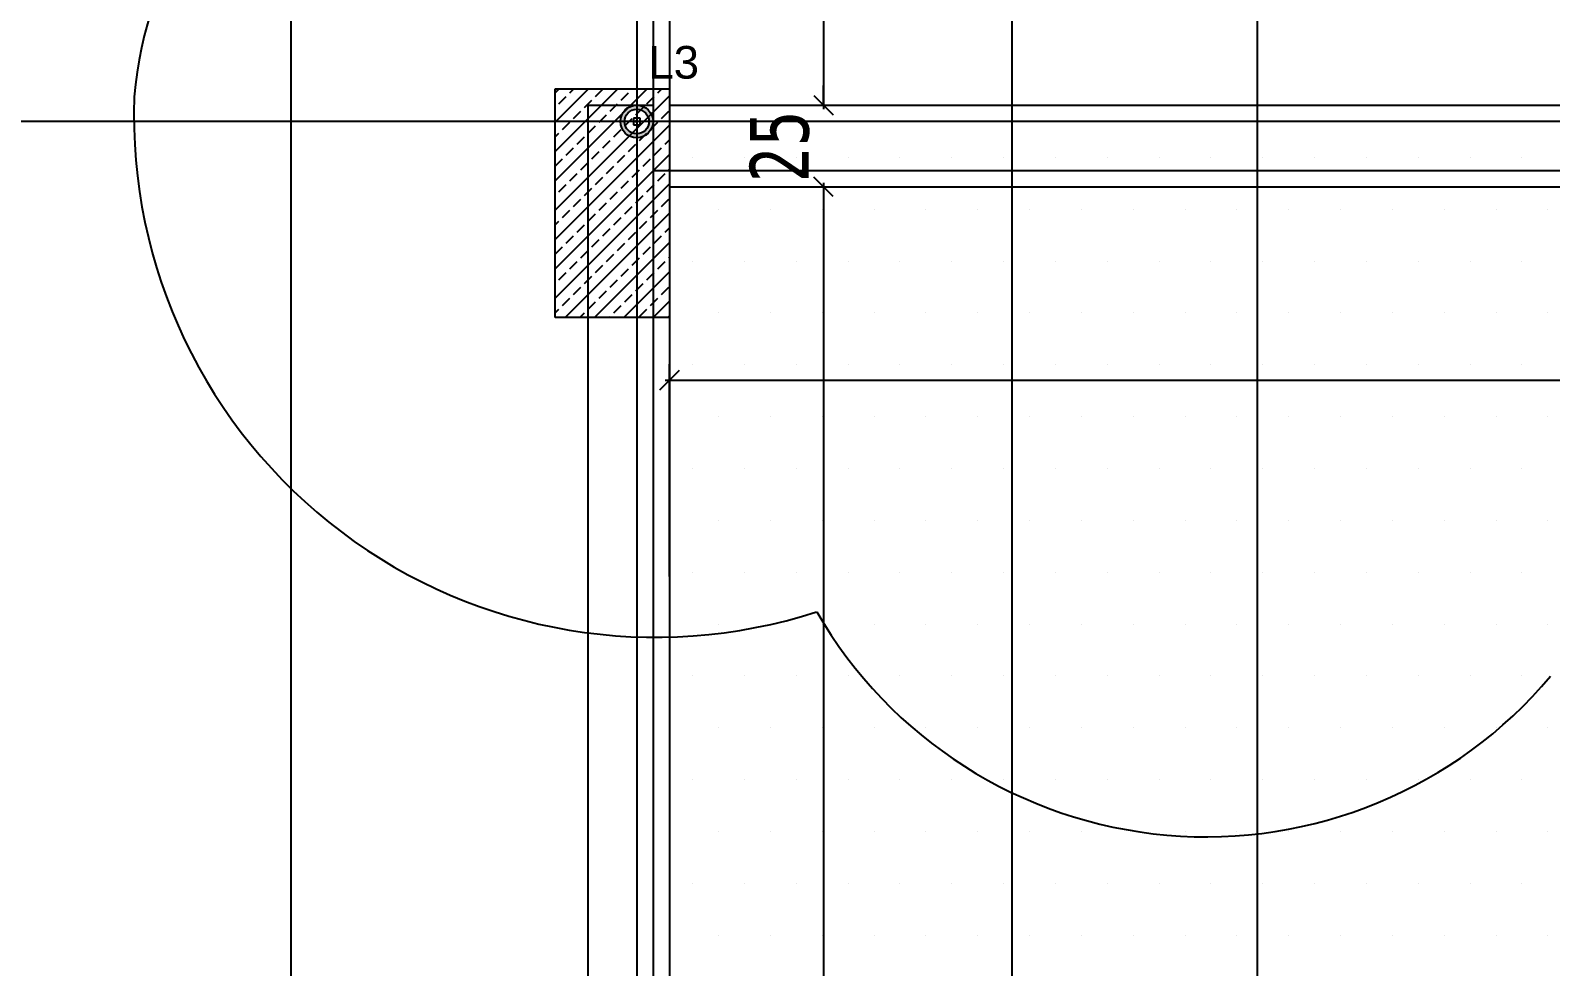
# Model space of a CAD drawing. Header units: millimetres. Extents: x 43168.9 to 43194.6, y -25545.1 to -25543.4.
# Drawn here: x 43176.4117 to 43176.5049, y -25543.9616 to -25543.9043 of the extents above; entities that cross this region are included whole.
import ezdxf

# ---------------------------------------------------------------- set-up
doc = ezdxf.new("R2010")
doc.units = ezdxf.units.MM
doc.header["$LTSCALE"] = 200
doc.linetypes.add('DASHDOT', pattern=[1, 0.5, -0.25, 0, -0.25])
doc.linetypes.add('DASHDOT2', pattern=[0.5, 0.25, -0.125, 0, -0.125])
for name, color, linetype in [('aks_sgh', 5, 'DASHDOT2'), ('cam_sgh', 1, 'Continuous'), ('gor-4_sgh', 17, 'Continuous'), ('kesitcizgisi_sgh', 22, 'Continuous'), ('kolon-b.a_sgh', 6, 'Continuous'), ('olcudis_sgh', 185, 'Continuous'), ('olcuic_sgh', 183, 'Continuous'), ('tarama-betonarme_sgh', 223, 'Continuous'), ('tarama-zemin_sgh', 197, 'Continuous')]:
    doc.layers.add(name, color=color, linetype=linetype)
doc.styles.add('1-200', font='arial.ttf', dxfattribs={"height": 60})
doc.styles.add('dim', font='VERDANA.TTF', dxfattribs={"width": 0.7})

msp = doc.modelspace()

# ---------------------------------------------------------------- hatches: boundary and pattern name
h = msp.add_hatch(color=256)
edge = h.paths.add_edge_path()
edge.add_arc((43176.448879, -25543.90991), 0.001, 0, 360)
edge = h.paths.add_edge_path(flags=16)
edge.add_arc((43176.448879, -25543.90991), 0.00075, 0, 360)

# ---------------------------------------------------------------- linework, layer by layer
for p, q in [((43176.418098, -25543.908393), (43176.418098, -25543.908393)), ((43176.4599, -25543.939924), (43176.4599, -25543.939924))]:
    msp.add_line(p, q)
at = {"color": 0, "linetype": 'ByBlock', "lineweight": -2}
for p, q in [((43176.45972, -25543.90831), (43176.46092, -25543.90951)), ((43176.45972, -25543.90831), (43176.46092, -25543.90951)), ((43176.449079, -25543.90971), (43176.448679, -25543.90971)), ((43176.448679, -25543.90971), (43176.448679, -25543.91011)), ((43176.44895, -25543.909839), (43176.448808, -25543.909981)), ((43176.44895, -25543.909981), (43176.448808, -25543.909839)), ((43176.449079, -25543.91011), (43176.449079, -25543.90971)), ((43176.448679, -25543.91011), (43176.449079, -25543.91011)), ((43176.46092, -25543.91451), (43176.45972, -25543.91331)), ((43176.46092, -25543.91451), (43176.45972, -25543.91331)), ((43176.451479, -25543.925157), (43176.450279, -25543.926357))]:
    msp.add_line(p, q, dxfattribs=at)
at = {"color": 0, "linetype": 'Continuous', "lineweight": -2}
for radius in [0.001, 0.00075]:
    msp.add_circle((43176.448879, -25543.90991), radius, dxfattribs=at)
for centre, radius, start, end in [((43176.443019, -25543.910572), 0.025016, 65.00476, 175.00476), ((43176.450038, -25543.909524), 0.03196, 177.97264, 287.97264), ((43176.483758, -25543.926156), 0.027546, 209.98966, 319.98966)]:
    msp.add_arc(centre, radius, start, end)
at = {"layer": 'aks_sgh'}
for p, q in [((43176.448879, -25543.740919), (43176.448879, -25544.609919)), ((43176.486879, -25543.740919), (43176.486879, -25544.609919)), ((43176.98688, -25543.90991), (43176.184878, -25543.90991))]:
    msp.add_line(p, q, dxfattribs=at)
at = {"layer": 'cam_sgh'}
for p, q in [((43176.450879, -25543.90191), (43176.450879, -25543.91291)), ((43176.449879, -25543.90291), (43176.449879, -25543.91291)), ((43176.449879, -25543.91291), (43176.449879, -25543.965919)), ((43176.449879, -25543.91291), (43176.585879, -25543.91291)), ((43176.450879, -25543.91391), (43176.450879, -25544.045919)), ((43176.450879, -25543.91391), (43176.585879, -25543.91391))]:
    msp.add_line(p, q, dxfattribs=at)
at = {"layer": 'gor-4_sgh'}
for p, q in [((43176.445879, -25543.90891), (43176.445879, -25543.965919)), ((43176.445879, -25543.90891), (43176.449879, -25543.90891)), ((43176.450879, -25543.90891), (43176.585879, -25543.90891))]:
    msp.add_line(p, q, dxfattribs=at)
at = {"layer": 'kesitcizgisi_sgh', "linetype": 'DASHDOT'}
msp.add_line((43176.471879, -25544.613788), (43176.471879, -25543.808164), dxfattribs=at)
at = {"layer": 'kolon-b.a_sgh'}
for p, q in [((43176.443879, -25543.90791), (43176.450879, -25543.90791)), ((43176.443879, -25543.92191), (43176.443879, -25543.90791)), ((43176.450879, -25543.90791), (43176.450879, -25543.92191)), ((43176.450879, -25543.92191), (43176.443879, -25543.92191))]:
    msp.add_line(p, q, dxfattribs=at)
at = {"layer": 'olcudis_sgh'}
for p, q in [((43176.450879, -25543.937757), (43176.450879, -25543.924757)), ((43176.721129, -25543.925757), (43176.450629, -25543.925757))]:
    msp.add_line(p, q, dxfattribs=at)
at = {"layer": 'olcuic_sgh'}
for p, q in [((43176.46032, -25543.812669), (43176.46032, -25543.90916)), ((43176.427685, -25543.870669), (43176.427685, -25544.546169)), ((43176.46032, -25543.90891), (43176.46032, -25543.90771)), ((43176.452879, -25543.90891), (43176.46132, -25543.90891)), ((43176.452879, -25543.90891), (43176.46132, -25543.90891)), ((43176.452879, -25543.91391), (43176.46132, -25543.91391)), ((43176.452879, -25543.91391), (43176.46132, -25543.91391)), ((43176.46032, -25543.91366), (43176.46032, -25544.046169)), ((43176.46032, -25543.91391), (43176.46032, -25543.91511))]:
    msp.add_line(p, q, dxfattribs=at)
at = {"layer": 'tarama-betonarme_sgh'}
for p, q in [((43176.443879, -25543.908152), (43176.444121, -25543.90791)), ((43176.443879, -25543.909948), (43176.445917, -25543.90791)), ((43176.443879, -25543.911744), (43176.447713, -25543.90791)), ((43176.443879, -25543.91354), (43176.449509, -25543.90791)), ((43176.444782, -25543.908147), (43176.445019, -25543.90791)), ((43176.446353, -25543.908371), (43176.446802, -25543.907922)), ((43176.448598, -25543.907922), (43176.448611, -25543.90791)), ((43176.45017, -25543.908147), (43176.450407, -25543.90791)), ((43176.443879, -25543.915336), (43176.450879, -25543.908336)), ((43176.444108, -25543.90882), (43176.444557, -25543.908371)), ((43176.44568, -25543.909045), (43176.446129, -25543.908596)), ((43176.447251, -25543.909269), (43176.4477, -25543.90882)), ((43176.447925, -25543.908596), (43176.448374, -25543.908147)), ((43176.449496, -25543.90882), (43176.449945, -25543.908371)), ((43176.443879, -25543.90905), (43176.443884, -25543.909045)), ((43176.445006, -25543.909718), (43176.445455, -25543.909269)), ((43176.446578, -25543.909943), (43176.447027, -25543.909494)), ((43176.448149, -25543.910167), (43176.448598, -25543.909718)), ((43176.448823, -25543.909494), (43176.449272, -25543.909045)), ((43176.450394, -25543.909718), (43176.450843, -25543.909269)), ((43176.443879, -25543.917132), (43176.450879, -25543.910132)), ((43176.443879, -25543.910846), (43176.444108, -25543.910616)), ((43176.444333, -25543.910392), (43176.444782, -25543.909943)), ((43176.445231, -25543.91129), (43176.44568, -25543.910841)), ((43176.445904, -25543.910616), (43176.446353, -25543.910167)), ((43176.447476, -25543.910841), (43176.447925, -25543.910392)), ((43176.449047, -25543.911065), (43176.449496, -25543.910616)), ((43176.449721, -25543.910392), (43176.45017, -25543.909943)), ((43176.444557, -25543.911964), (43176.445006, -25543.911515)), ((43176.446129, -25543.912188), (43176.446578, -25543.911739)), ((43176.446802, -25543.911515), (43176.447251, -25543.911065)), ((43176.448374, -25543.911739), (43176.448823, -25543.91129)), ((43176.449945, -25543.911964), (43176.450394, -25543.911515)), ((43176.450619, -25543.91129), (43176.450879, -25543.91103)), ((43176.443879, -25543.918928), (43176.450879, -25543.911928)), ((43176.443884, -25543.912637), (43176.444333, -25543.912188)), ((43176.445455, -25543.912862), (43176.445904, -25543.912413)), ((43176.447027, -25543.913086), (43176.447476, -25543.912637)), ((43176.4477, -25543.912413), (43176.448149, -25543.911964)), ((43176.449272, -25543.912637), (43176.449721, -25543.912188)), ((43176.444782, -25543.913535), (43176.445231, -25543.913086)), ((43176.446353, -25543.91376), (43176.446802, -25543.913311)), ((43176.447925, -25543.913984), (43176.448374, -25543.913535)), ((43176.448598, -25543.913311), (43176.449047, -25543.912862)), ((43176.45017, -25543.913535), (43176.450619, -25543.913086)), ((43176.450843, -25543.912862), (43176.450879, -25543.912826)), ((43176.443879, -25543.920724), (43176.450879, -25543.913724)), ((43176.443879, -25543.914438), (43176.443884, -25543.914433)), ((43176.444108, -25543.914209), (43176.444557, -25543.91376)), ((43176.44568, -25543.914433), (43176.446129, -25543.913984)), ((43176.447251, -25543.914658), (43176.4477, -25543.914209)), ((43176.448823, -25543.914882), (43176.449272, -25543.914433)), ((43176.449496, -25543.914209), (43176.449945, -25543.91376)), ((43176.444333, -25543.91578), (43176.444782, -25543.915331)), ((43176.445006, -25543.915107), (43176.445455, -25543.914658)), ((43176.446578, -25543.915331), (43176.447027, -25543.914882)), ((43176.448149, -25543.915556), (43176.448598, -25543.915107)), ((43176.449721, -25543.91578), (43176.45017, -25543.915331)), ((43176.450394, -25543.915107), (43176.450843, -25543.914658)), ((43176.443879, -25543.916234), (43176.444108, -25543.916005)), ((43176.444489, -25543.92191), (43176.450879, -25543.91552)), ((43176.445231, -25543.916678), (43176.44568, -25543.916229)), ((43176.445904, -25543.916005), (43176.446353, -25543.915556)), ((43176.447476, -25543.916229), (43176.447925, -25543.91578)), ((43176.449047, -25543.916454), (43176.449496, -25543.916005)), ((43176.450619, -25543.916678), (43176.450879, -25543.916418)), ((43176.444557, -25543.917352), (43176.445006, -25543.916903)), ((43176.446129, -25543.917576), (43176.446578, -25543.917127)), ((43176.446285, -25543.92191), (43176.450879, -25543.917316)), ((43176.446802, -25543.916903), (43176.447251, -25543.916454)), ((43176.4477, -25543.917801), (43176.448149, -25543.917352)), ((43176.448374, -25543.917127), (43176.448823, -25543.916678)), ((43176.449945, -25543.917352), (43176.450394, -25543.916903)), ((43176.443884, -25543.918025), (43176.444333, -25543.917576)), ((43176.445455, -25543.91825), (43176.445904, -25543.917801)), ((43176.447027, -25543.918474), (43176.447476, -25543.918025)), ((43176.448598, -25543.918699), (43176.449047, -25543.91825)), ((43176.449272, -25543.918025), (43176.449721, -25543.917576)), ((43176.450843, -25543.91825), (43176.450879, -25543.918214)), ((43176.444108, -25543.919597), (43176.444557, -25543.919148)), ((43176.444782, -25543.918923), (43176.445231, -25543.918474)), ((43176.446353, -25543.919148), (43176.446802, -25543.918699)), ((43176.447925, -25543.919372), (43176.448374, -25543.918923)), ((43176.448081, -25543.92191), (43176.450879, -25543.919112)), ((43176.449496, -25543.919597), (43176.449945, -25543.919148)), ((43176.45017, -25543.918923), (43176.450619, -25543.918474)), ((43176.443879, -25543.919826), (43176.443884, -25543.919821)), ((43176.445006, -25543.920495), (43176.445455, -25543.920046)), ((43176.44568, -25543.919821), (43176.446129, -25543.919372)), ((43176.447251, -25543.920046), (43176.4477, -25543.919597)), ((43176.448823, -25543.92027), (43176.449272, -25543.919821)), ((43176.450394, -25543.920495), (43176.450843, -25543.920046)), ((43176.444333, -25543.921168), (43176.444782, -25543.920719)), ((43176.445904, -25543.921393), (43176.446353, -25543.920944)), ((43176.446578, -25543.920719), (43176.447027, -25543.92027)), ((43176.448149, -25543.920944), (43176.448598, -25543.920495)), ((43176.449721, -25543.921168), (43176.45017, -25543.920719)), ((43176.449877, -25543.92191), (43176.450879, -25543.920908)), ((43176.443879, -25543.921622), (43176.444108, -25543.921393)), ((43176.445387, -25543.92191), (43176.44568, -25543.921617)), ((43176.447183, -25543.92191), (43176.447251, -25543.921842)), ((43176.447476, -25543.921617), (43176.447925, -25543.921168)), ((43176.449047, -25543.921842), (43176.449496, -25543.921393)), ((43176.450775, -25543.92191), (43176.450879, -25543.921806))]:
    msp.add_line(p, q, dxfattribs=at)
at = {"layer": 'tarama-zemin_sgh'}
for p, q in [((43176.4523, -25543.9121), (43176.4523, -25543.9121)), ((43176.455475, -25543.9121), (43176.455475, -25543.9121)), ((43176.45865, -25543.9121), (43176.45865, -25543.9121)), ((43176.461825, -25543.9121), (43176.461825, -25543.9121)), ((43176.465, -25543.9121), (43176.465, -25543.9121)), ((43176.468175, -25543.9121), (43176.468175, -25543.9121)), ((43176.47135, -25543.9121), (43176.47135, -25543.9121)), ((43176.474525, -25543.9121), (43176.474525, -25543.9121)), ((43176.4777, -25543.9121), (43176.4777, -25543.9121)), ((43176.480875, -25543.9121), (43176.480875, -25543.9121)), ((43176.48405, -25543.9121), (43176.48405, -25543.9121)), ((43176.487225, -25543.9121), (43176.487225, -25543.9121)), ((43176.4904, -25543.9121), (43176.4904, -25543.9121)), ((43176.493575, -25543.9121), (43176.493575, -25543.9121)), ((43176.49675, -25543.9121), (43176.49675, -25543.9121)), ((43176.499925, -25543.9121), (43176.499925, -25543.9121)), ((43176.5031, -25543.9121), (43176.5031, -25543.9121)), ((43176.453887, -25543.915275), (43176.453887, -25543.915275)), ((43176.457062, -25543.915275), (43176.457062, -25543.915275)), ((43176.460237, -25543.915275), (43176.460237, -25543.915275)), ((43176.463412, -25543.915275), (43176.463412, -25543.915275)), ((43176.466587, -25543.915275), (43176.466587, -25543.915275)), ((43176.469762, -25543.915275), (43176.469762, -25543.915275)), ((43176.472937, -25543.915275), (43176.472937, -25543.915275)), ((43176.476112, -25543.915275), (43176.476112, -25543.915275)), ((43176.479287, -25543.915275), (43176.479287, -25543.915275)), ((43176.482462, -25543.915275), (43176.482462, -25543.915275)), ((43176.485637, -25543.915275), (43176.485637, -25543.915275)), ((43176.488812, -25543.915275), (43176.488812, -25543.915275)), ((43176.491987, -25543.915275), (43176.491987, -25543.915275)), ((43176.495162, -25543.915275), (43176.495162, -25543.915275)), ((43176.498337, -25543.915275), (43176.498337, -25543.915275)), ((43176.501512, -25543.915275), (43176.501512, -25543.915275)), ((43176.504687, -25543.915275), (43176.504687, -25543.915275)), ((43176.4523, -25543.91845), (43176.4523, -25543.91845)), ((43176.455475, -25543.91845), (43176.455475, -25543.91845)), ((43176.45865, -25543.91845), (43176.45865, -25543.91845)), ((43176.461825, -25543.91845), (43176.461825, -25543.91845)), ((43176.465, -25543.91845), (43176.465, -25543.91845)), ((43176.468175, -25543.91845), (43176.468175, -25543.91845)), ((43176.47135, -25543.91845), (43176.47135, -25543.91845)), ((43176.474525, -25543.91845), (43176.474525, -25543.91845)), ((43176.4777, -25543.91845), (43176.4777, -25543.91845)), ((43176.480875, -25543.91845), (43176.480875, -25543.91845)), ((43176.48405, -25543.91845), (43176.48405, -25543.91845)), ((43176.487225, -25543.91845), (43176.487225, -25543.91845)), ((43176.4904, -25543.91845), (43176.4904, -25543.91845)), ((43176.493575, -25543.91845), (43176.493575, -25543.91845)), ((43176.49675, -25543.91845), (43176.49675, -25543.91845)), ((43176.499925, -25543.91845), (43176.499925, -25543.91845)), ((43176.5031, -25543.91845), (43176.5031, -25543.91845)), ((43176.453887, -25543.921625), (43176.453887, -25543.921625)), ((43176.457062, -25543.921625), (43176.457062, -25543.921625)), ((43176.460237, -25543.921625), (43176.460237, -25543.921625)), ((43176.463412, -25543.921625), (43176.463412, -25543.921625)), ((43176.466587, -25543.921625), (43176.466587, -25543.921625)), ((43176.469762, -25543.921625), (43176.469762, -25543.921625)), ((43176.472937, -25543.921625), (43176.472937, -25543.921625)), ((43176.476112, -25543.921625), (43176.476112, -25543.921625)), ((43176.479287, -25543.921625), (43176.479287, -25543.921625)), ((43176.482462, -25543.921625), (43176.482462, -25543.921625)), ((43176.485637, -25543.921625), (43176.485637, -25543.921625)), ((43176.488812, -25543.921625), (43176.488812, -25543.921625)), ((43176.491987, -25543.921625), (43176.491987, -25543.921625)), ((43176.495162, -25543.921625), (43176.495162, -25543.921625)), ((43176.498337, -25543.921625), (43176.498337, -25543.921625)), ((43176.501512, -25543.921625), (43176.501512, -25543.921625)), ((43176.504687, -25543.921625), (43176.504687, -25543.921625)), ((43176.4523, -25543.9248), (43176.4523, -25543.9248)), ((43176.455475, -25543.9248), (43176.455475, -25543.9248)), ((43176.45865, -25543.9248), (43176.45865, -25543.9248)), ((43176.461825, -25543.9248), (43176.461825, -25543.9248)), ((43176.465, -25543.9248), (43176.465, -25543.9248)), ((43176.468175, -25543.9248), (43176.468175, -25543.9248)), ((43176.47135, -25543.9248), (43176.47135, -25543.9248)), ((43176.474525, -25543.9248), (43176.474525, -25543.9248)), ((43176.4777, -25543.9248), (43176.4777, -25543.9248)), ((43176.480875, -25543.9248), (43176.480875, -25543.9248)), ((43176.48405, -25543.9248), (43176.48405, -25543.9248)), ((43176.487225, -25543.9248), (43176.487225, -25543.9248)), ((43176.4904, -25543.9248), (43176.4904, -25543.9248)), ((43176.493575, -25543.9248), (43176.493575, -25543.9248)), ((43176.49675, -25543.9248), (43176.49675, -25543.9248)), ((43176.499925, -25543.9248), (43176.499925, -25543.9248)), ((43176.5031, -25543.9248), (43176.5031, -25543.9248)), ((43176.453887, -25543.927975), (43176.453887, -25543.927975)), ((43176.457062, -25543.927975), (43176.457062, -25543.927975)), ((43176.460237, -25543.927975), (43176.460237, -25543.927975)), ((43176.463412, -25543.927975), (43176.463412, -25543.927975)), ((43176.466587, -25543.927975), (43176.466587, -25543.927975)), ((43176.469762, -25543.927975), (43176.469762, -25543.927975)), ((43176.472937, -25543.927975), (43176.472937, -25543.927975)), ((43176.476112, -25543.927975), (43176.476112, -25543.927975)), ((43176.479287, -25543.927975), (43176.479287, -25543.927975)), ((43176.482462, -25543.927975), (43176.482462, -25543.927975)), ((43176.485637, -25543.927975), (43176.485637, -25543.927975)), ((43176.488812, -25543.927975), (43176.488812, -25543.927975)), ((43176.491987, -25543.927975), (43176.491987, -25543.927975)), ((43176.495162, -25543.927975), (43176.495162, -25543.927975)), ((43176.498337, -25543.927975), (43176.498337, -25543.927975)), ((43176.501512, -25543.927975), (43176.501512, -25543.927975)), ((43176.504687, -25543.927975), (43176.504687, -25543.927975)), ((43176.4523, -25543.93115), (43176.4523, -25543.93115)), ((43176.455475, -25543.93115), (43176.455475, -25543.93115)), ((43176.45865, -25543.93115), (43176.45865, -25543.93115)), ((43176.461825, -25543.93115), (43176.461825, -25543.93115)), ((43176.465, -25543.93115), (43176.465, -25543.93115)), ((43176.468175, -25543.93115), (43176.468175, -25543.93115)), ((43176.47135, -25543.93115), (43176.47135, -25543.93115)), ((43176.474525, -25543.93115), (43176.474525, -25543.93115)), ((43176.4777, -25543.93115), (43176.4777, -25543.93115)), ((43176.480875, -25543.93115), (43176.480875, -25543.93115)), ((43176.48405, -25543.93115), (43176.48405, -25543.93115)), ((43176.487225, -25543.93115), (43176.487225, -25543.93115)), ((43176.4904, -25543.93115), (43176.4904, -25543.93115)), ((43176.493575, -25543.93115), (43176.493575, -25543.93115)), ((43176.49675, -25543.93115), (43176.49675, -25543.93115)), ((43176.499925, -25543.93115), (43176.499925, -25543.93115)), ((43176.5031, -25543.93115), (43176.5031, -25543.93115)), ((43176.453887, -25543.934325), (43176.453887, -25543.934325)), ((43176.457062, -25543.934325), (43176.457062, -25543.934325)), ((43176.460237, -25543.934325), (43176.460237, -25543.934325)), ((43176.463412, -25543.934325), (43176.463412, -25543.934325)), ((43176.466587, -25543.934325), (43176.466587, -25543.934325)), ((43176.469762, -25543.934325), (43176.469762, -25543.934325)), ((43176.472937, -25543.934325), (43176.472937, -25543.934325)), ((43176.476112, -25543.934325), (43176.476112, -25543.934325)), ((43176.479287, -25543.934325), (43176.479287, -25543.934325)), ((43176.482462, -25543.934325), (43176.482462, -25543.934325)), ((43176.485637, -25543.934325), (43176.485637, -25543.934325)), ((43176.488812, -25543.934325), (43176.488812, -25543.934325)), ((43176.491987, -25543.934325), (43176.491987, -25543.934325)), ((43176.495162, -25543.934325), (43176.495162, -25543.934325)), ((43176.498337, -25543.934325), (43176.498337, -25543.934325)), ((43176.501512, -25543.934325), (43176.501512, -25543.934325)), ((43176.504687, -25543.934325), (43176.504687, -25543.934325)), ((43176.4523, -25543.9375), (43176.4523, -25543.9375)), ((43176.455475, -25543.9375), (43176.455475, -25543.9375)), ((43176.45865, -25543.9375), (43176.45865, -25543.9375)), ((43176.461825, -25543.9375), (43176.461825, -25543.9375)), ((43176.465, -25543.9375), (43176.465, -25543.9375)), ((43176.468175, -25543.9375), (43176.468175, -25543.9375)), ((43176.47135, -25543.9375), (43176.47135, -25543.9375)), ((43176.474525, -25543.9375), (43176.474525, -25543.9375)), ((43176.4777, -25543.9375), (43176.4777, -25543.9375)), ((43176.480875, -25543.9375), (43176.480875, -25543.9375)), ((43176.48405, -25543.9375), (43176.48405, -25543.9375)), ((43176.487225, -25543.9375), (43176.487225, -25543.9375)), ((43176.4904, -25543.9375), (43176.4904, -25543.9375)), ((43176.493575, -25543.9375), (43176.493575, -25543.9375)), ((43176.49675, -25543.9375), (43176.49675, -25543.9375)), ((43176.499925, -25543.9375), (43176.499925, -25543.9375)), ((43176.5031, -25543.9375), (43176.5031, -25543.9375)), ((43176.453887, -25543.940675), (43176.453887, -25543.940675)), ((43176.457062, -25543.940675), (43176.457062, -25543.940675)), ((43176.460237, -25543.940675), (43176.460237, -25543.940675)), ((43176.463412, -25543.940675), (43176.463412, -25543.940675)), ((43176.466587, -25543.940675), (43176.466587, -25543.940675)), ((43176.469762, -25543.940675), (43176.469762, -25543.940675)), ((43176.472937, -25543.940675), (43176.472937, -25543.940675)), ((43176.476112, -25543.940675), (43176.476112, -25543.940675)), ((43176.479287, -25543.940675), (43176.479287, -25543.940675)), ((43176.482462, -25543.940675), (43176.482462, -25543.940675)), ((43176.485637, -25543.940675), (43176.485637, -25543.940675)), ((43176.488812, -25543.940675), (43176.488812, -25543.940675)), ((43176.491987, -25543.940675), (43176.491987, -25543.940675)), ((43176.495162, -25543.940675), (43176.495162, -25543.940675)), ((43176.498337, -25543.940675), (43176.498337, -25543.940675)), ((43176.501512, -25543.940675), (43176.501512, -25543.940675)), ((43176.504687, -25543.940675), (43176.504687, -25543.940675)), ((43176.4523, -25543.94385), (43176.4523, -25543.94385)), ((43176.455475, -25543.94385), (43176.455475, -25543.94385)), ((43176.45865, -25543.94385), (43176.45865, -25543.94385)), ((43176.461825, -25543.94385), (43176.461825, -25543.94385)), ((43176.465, -25543.94385), (43176.465, -25543.94385)), ((43176.468175, -25543.94385), (43176.468175, -25543.94385)), ((43176.47135, -25543.94385), (43176.47135, -25543.94385)), ((43176.474525, -25543.94385), (43176.474525, -25543.94385)), ((43176.4777, -25543.94385), (43176.4777, -25543.94385)), ((43176.480875, -25543.94385), (43176.480875, -25543.94385)), ((43176.48405, -25543.94385), (43176.48405, -25543.94385)), ((43176.487225, -25543.94385), (43176.487225, -25543.94385)), ((43176.4904, -25543.94385), (43176.4904, -25543.94385)), ((43176.493575, -25543.94385), (43176.493575, -25543.94385)), ((43176.49675, -25543.94385), (43176.49675, -25543.94385)), ((43176.499925, -25543.94385), (43176.499925, -25543.94385)), ((43176.5031, -25543.94385), (43176.5031, -25543.94385)), ((43176.453887, -25543.947025), (43176.453887, -25543.947025)), ((43176.457062, -25543.947025), (43176.457062, -25543.947025)), ((43176.460237, -25543.947025), (43176.460237, -25543.947025)), ((43176.463412, -25543.947025), (43176.463412, -25543.947025)), ((43176.466587, -25543.947025), (43176.466587, -25543.947025)), ((43176.469762, -25543.947025), (43176.469762, -25543.947025)), ((43176.472937, -25543.947025), (43176.472937, -25543.947025)), ((43176.476112, -25543.947025), (43176.476112, -25543.947025)), ((43176.479287, -25543.947025), (43176.479287, -25543.947025)), ((43176.482462, -25543.947025), (43176.482462, -25543.947025)), ((43176.485637, -25543.947025), (43176.485637, -25543.947025)), ((43176.488812, -25543.947025), (43176.488812, -25543.947025)), ((43176.491987, -25543.947025), (43176.491987, -25543.947025)), ((43176.495162, -25543.947025), (43176.495162, -25543.947025)), ((43176.498337, -25543.947025), (43176.498337, -25543.947025)), ((43176.501512, -25543.947025), (43176.501512, -25543.947025)), ((43176.504687, -25543.947025), (43176.504687, -25543.947025)), ((43176.4523, -25543.9502), (43176.4523, -25543.9502)), ((43176.455475, -25543.9502), (43176.455475, -25543.9502)), ((43176.45865, -25543.9502), (43176.45865, -25543.9502)), ((43176.461825, -25543.9502), (43176.461825, -25543.9502)), ((43176.465, -25543.9502), (43176.465, -25543.9502)), ((43176.468175, -25543.9502), (43176.468175, -25543.9502)), ((43176.47135, -25543.9502), (43176.47135, -25543.9502)), ((43176.474525, -25543.9502), (43176.474525, -25543.9502)), ((43176.4777, -25543.9502), (43176.4777, -25543.9502)), ((43176.480875, -25543.9502), (43176.480875, -25543.9502)), ((43176.48405, -25543.9502), (43176.48405, -25543.9502)), ((43176.487225, -25543.9502), (43176.487225, -25543.9502)), ((43176.4904, -25543.9502), (43176.4904, -25543.9502)), ((43176.493575, -25543.9502), (43176.493575, -25543.9502)), ((43176.49675, -25543.9502), (43176.49675, -25543.9502)), ((43176.499925, -25543.9502), (43176.499925, -25543.9502)), ((43176.5031, -25543.9502), (43176.5031, -25543.9502)), ((43176.453887, -25543.953375), (43176.453887, -25543.953375)), ((43176.457062, -25543.953375), (43176.457062, -25543.953375)), ((43176.460237, -25543.953375), (43176.460237, -25543.953375)), ((43176.463412, -25543.953375), (43176.463412, -25543.953375)), ((43176.466587, -25543.953375), (43176.466587, -25543.953375)), ((43176.469762, -25543.953375), (43176.469762, -25543.953375)), ((43176.472937, -25543.953375), (43176.472937, -25543.953375)), ((43176.476112, -25543.953375), (43176.476112, -25543.953375)), ((43176.479287, -25543.953375), (43176.479287, -25543.953375)), ((43176.482462, -25543.953375), (43176.482462, -25543.953375)), ((43176.485637, -25543.953375), (43176.485637, -25543.953375)), ((43176.488812, -25543.953375), (43176.488812, -25543.953375)), ((43176.491987, -25543.953375), (43176.491987, -25543.953375)), ((43176.495162, -25543.953375), (43176.495162, -25543.953375)), ((43176.498337, -25543.953375), (43176.498337, -25543.953375)), ((43176.501512, -25543.953375), (43176.501512, -25543.953375)), ((43176.504687, -25543.953375), (43176.504687, -25543.953375)), ((43176.4523, -25543.95655), (43176.4523, -25543.95655)), ((43176.455475, -25543.95655), (43176.455475, -25543.95655)), ((43176.45865, -25543.95655), (43176.45865, -25543.95655)), ((43176.461825, -25543.95655), (43176.461825, -25543.95655)), ((43176.465, -25543.95655), (43176.465, -25543.95655)), ((43176.468175, -25543.95655), (43176.468175, -25543.95655)), ((43176.47135, -25543.95655), (43176.47135, -25543.95655)), ((43176.474525, -25543.95655), (43176.474525, -25543.95655)), ((43176.4777, -25543.95655), (43176.4777, -25543.95655)), ((43176.480875, -25543.95655), (43176.480875, -25543.95655)), ((43176.48405, -25543.95655), (43176.48405, -25543.95655)), ((43176.487225, -25543.95655), (43176.487225, -25543.95655)), ((43176.4904, -25543.95655), (43176.4904, -25543.95655)), ((43176.493575, -25543.95655), (43176.493575, -25543.95655)), ((43176.49675, -25543.95655), (43176.49675, -25543.95655)), ((43176.499925, -25543.95655), (43176.499925, -25543.95655)), ((43176.5031, -25543.95655), (43176.5031, -25543.95655)), ((43176.453887, -25543.959725), (43176.453887, -25543.959725)), ((43176.457062, -25543.959725), (43176.457062, -25543.959725)), ((43176.460237, -25543.959725), (43176.460237, -25543.959725)), ((43176.463412, -25543.959725), (43176.463412, -25543.959725)), ((43176.466587, -25543.959725), (43176.466587, -25543.959725)), ((43176.469762, -25543.959725), (43176.469762, -25543.959725)), ((43176.472937, -25543.959725), (43176.472937, -25543.959725)), ((43176.476112, -25543.959725), (43176.476112, -25543.959725)), ((43176.479287, -25543.959725), (43176.479287, -25543.959725)), ((43176.482462, -25543.959725), (43176.482462, -25543.959725)), ((43176.485637, -25543.959725), (43176.485637, -25543.959725)), ((43176.488812, -25543.959725), (43176.488812, -25543.959725)), ((43176.491987, -25543.959725), (43176.491987, -25543.959725)), ((43176.495162, -25543.959725), (43176.495162, -25543.959725)), ((43176.498337, -25543.959725), (43176.498337, -25543.959725)), ((43176.501512, -25543.959725), (43176.501512, -25543.959725)), ((43176.504687, -25543.959725), (43176.504687, -25543.959725))]:
    msp.add_line(p, q, dxfattribs=at)

# ---------------------------------------------------------------- texts
at = {"layer": 'aks_sgh', "style": '1-200'}
msp.add_text('L3', height=0.002, rotation=0.00001, dxfattribs=at).set_placement((43176.449588, -25543.907284))
at = {"layer": 'olcuic_sgh', "color": 2, "style": 'dim', "width": 0.7}
msp.add_text('25', height=0.0036, rotation=90, dxfattribs=at).set_placement((43176.459407, -25543.913627))

doc.saveas('drawing.dxf')
